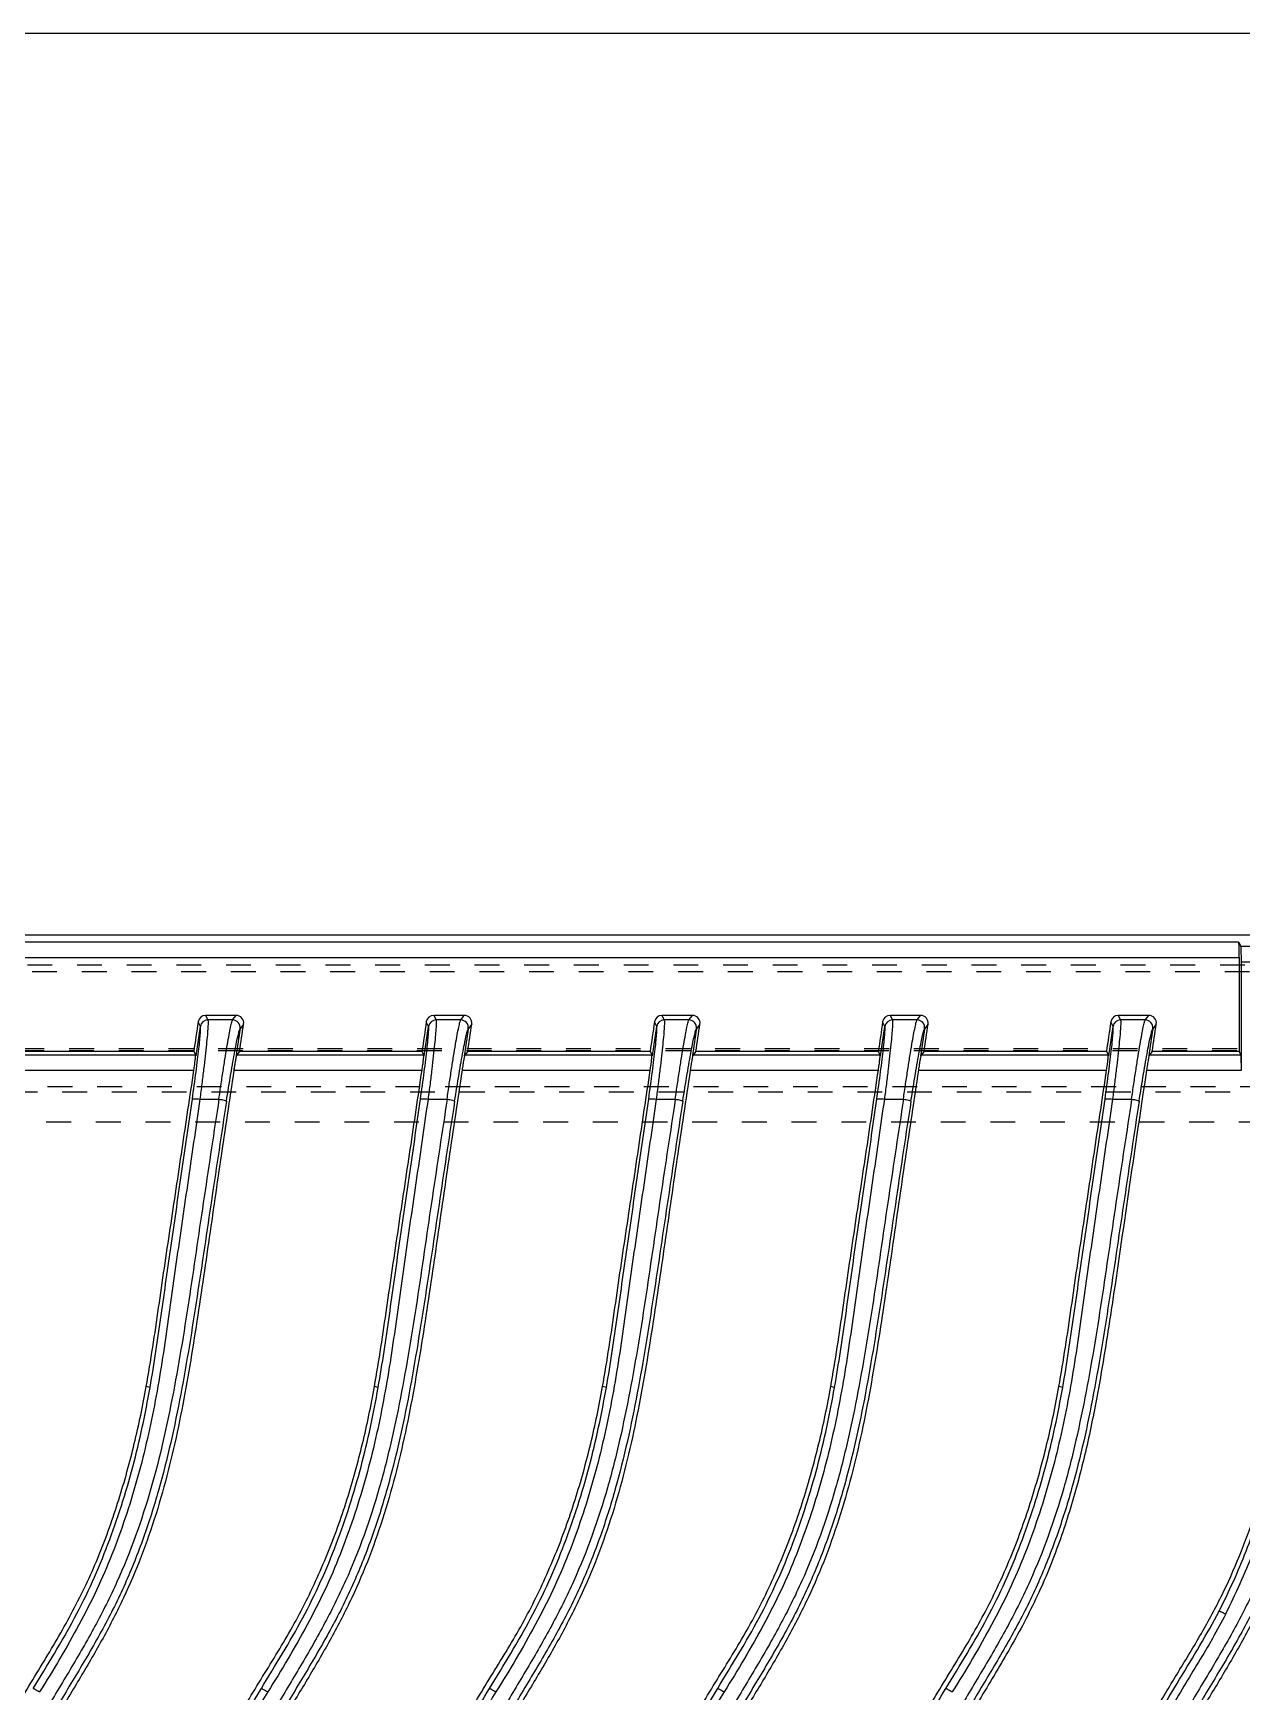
# Model space of a CAD drawing. Header units: millimetres. Extents: x -946 to 3963, y -10008 to 1396.
# Drawn here: x 34.2 to 113.6, y 137.3 to 246.4 of the extents above; entities that cross this region are included whole.
import ezdxf

# ---------------------------------------------------------------- set-up
doc = ezdxf.new("R2010")
doc.units = ezdxf.units.MM
doc.header["$LTSCALE"] = 16.335
doc.linetypes.add('HIDDEN', pattern=[0.2, 0.1, -0.1])
doc.layers.get('0').update_dxf_attribs({"linetype": 'CONTINUOUS'})
doc.layers.add('DEFAULT_2', color=8, linetype='HIDDEN')

msp = doc.modelspace()

# ---------------------------------------------------------------- linework, layer by layer
at = {"color": 7, "linetype": 'Continuous'}
for p, q in [((-83.119, 187.081), (139.64, 187.081)), ((113.434, 186.591), (-62.517, 186.591)), ((113.434, 186.591), (113.575, 186.308)), ((-62.541, 185.592), (113.459, 185.592)), ((113.459, 185.592), (113.459, 179.412)), ((115.342, 186.308), (113.575, 186.308)), ((113.6, 178.18), (113.6, 185.309)), ((113.6, 185.309), (115.317, 185.309)), ((44.877, 179.128), (45.163, 181.056)), ((45.163, 181.056), (45.017, 181.36)), ((45.511, 181.786), (45.657, 181.483)), ((47.515, 181.786), (45.511, 181.786)), ((47.279, 181.483), (45.657, 181.483)), ((47.279, 181.483), (47.515, 181.786)), ((48.009, 181.213), (47.773, 180.91)), ((59.877, 179.128), (60.163, 181.056)), ((60.163, 181.056), (60.017, 181.36)), ((60.511, 181.786), (60.657, 181.483)), ((62.515, 181.786), (60.511, 181.786)), ((62.279, 181.483), (60.657, 181.483)), ((62.279, 181.483), (62.515, 181.786)), ((63.009, 181.213), (62.773, 180.91)), ((74.877, 179.128), (75.163, 181.056)), ((75.163, 181.056), (75.017, 181.36)), ((75.511, 181.786), (75.657, 181.483)), ((77.515, 181.786), (75.511, 181.786)), ((77.279, 181.483), (75.657, 181.483)), ((77.279, 181.483), (77.515, 181.786)), ((78.009, 181.213), (77.773, 180.91)), ((89.877, 179.128), (90.163, 181.056)), ((90.163, 181.056), (90.017, 181.36)), ((90.511, 181.786), (90.657, 181.483)), ((92.515, 181.786), (90.511, 181.786)), ((92.279, 181.483), (90.657, 181.483)), ((92.279, 181.483), (92.515, 181.786)), ((93.009, 181.213), (92.773, 180.91)), ((104.877, 179.128), (105.163, 181.056)), ((105.163, 181.056), (105.017, 181.36)), ((105.511, 181.786), (105.657, 181.483)), ((107.515, 181.786), (105.511, 181.786)), ((107.279, 181.483), (105.657, 181.483)), ((107.279, 181.483), (107.515, 181.786)), ((108.009, 181.213), (107.773, 180.91)), ((44.851, 179.178), (32.548, 179.178)), ((44.728, 179.412), (32.74, 179.412)), ((44.728, 179.412), (44.877, 179.128)), ((47.507, 179.129), (47.37, 178.218)), ((47.74, 179.412), (47.548, 179.178)), ((59.851, 179.178), (47.548, 179.178)), ((59.728, 179.412), (47.74, 179.412)), ((59.728, 179.412), (59.877, 179.128)), ((62.74, 179.412), (62.507, 179.129)), ((74.851, 179.178), (62.548, 179.178)), ((74.728, 179.412), (62.74, 179.412)), ((74.728, 179.412), (74.877, 179.128)), ((77.74, 179.412), (77.507, 179.129)), ((89.851, 179.178), (77.548, 179.178)), ((89.728, 179.412), (77.74, 179.412)), ((89.728, 179.412), (89.877, 179.128)), ((92.74, 179.412), (92.507, 179.129)), ((104.851, 179.178), (92.548, 179.178)), ((104.728, 179.412), (92.74, 179.412)), ((104.728, 179.412), (104.877, 179.128)), ((107.74, 179.412), (107.507, 179.129)), ((113.575, 179.178), (107.548, 179.178)), ((113.459, 179.412), (107.74, 179.412)), ((113.459, 179.412), (113.575, 179.178)), ((32.365, 178.18), (44.736, 178.18)), ((47.365, 178.18), (59.736, 178.18)), ((62.365, 178.18), (74.736, 178.18)), ((77.365, 178.18), (89.736, 178.18)), ((92.365, 178.18), (104.736, 178.18)), ((107.365, 178.18), (113.6, 178.18)), ((45.13, 176.277), (46.384, 176.277)), ((60.13, 176.277), (61.384, 176.277)), ((75.13, 176.277), (76.384, 176.277)), ((90.13, 176.277), (91.384, 176.277)), ((105.13, 176.277), (106.384, 176.277)), ((41.857, 157.326), (41.604, 157.373)), ((56.857, 157.326), (56.604, 157.373)), ((71.857, 157.326), (71.604, 157.373)), ((86.857, 157.326), (86.604, 157.373)), ((101.857, 157.326), (101.604, 157.373))]:
    msp.add_line(p, q, dxfattribs=at)
msp.add_lwpolyline([(-305.989, 246.368), (687.124, 246.368), (687.124, -373.333), (-305.989, -373.333)], close=True)
for centre, radius, start, end in [((45.511, 181.287), 0.499, 89.9939, 171.60618), ((45.658, 180.981), 0.501, 90.07025, 171.40209), ((47.277, 180.982), 0.501, 351.74449, 89.86161), ((60.511, 181.287), 0.499, 89.9939, 171.60618), ((60.658, 180.981), 0.501, 90.07026, 171.4021), ((62.277, 180.982), 0.501, 351.74445, 89.8616), ((75.511, 181.287), 0.499, 89.9939, 171.60618), ((75.658, 180.981), 0.501, 90.07026, 171.4021), ((77.277, 180.982), 0.501, 351.74445, 89.8616), ((90.511, 181.287), 0.499, 89.9939, 171.60618), ((90.658, 180.981), 0.501, 90.07026, 171.4021), ((92.277, 180.982), 0.501, 351.74445, 89.8616), ((105.511, 181.287), 0.499, 89.9939, 171.60618), ((105.658, 180.981), 0.501, 90.07025, 171.40209), ((107.277, 180.982), 0.501, 351.74445, 89.8616)]:
    msp.add_arc(centre, radius, start, end, dxfattribs=at)
for centre, major_axis, ratio, start_param, end_param in [((113.432, 185.592), (0, 1), 0.0261859, -1.5707963, -0.0523599), ((113.574, 185.309), (0, 1), 0.0261859, -1.5707963, -0.0523599), ((5230.829, -592.505), (4124.678, -3238.736), 0.9991931, -2.6237227, -2.6233469), ((-1591.296, 423.972), (1641.435, 228.537), 0.9993382, -0.286637, -0.2855374), ((5245.829, -592.505), (4124.678, -3238.736), 0.9991931, -2.6237227, -2.6233469), ((-1576.296, 423.972), (1641.435, 228.537), 0.9993382, -0.286637, -0.2855374), ((5260.829, -592.505), (4124.678, -3238.736), 0.9991931, -2.6237227, -2.6233469), ((-1561.296, 423.972), (1641.435, 228.537), 0.9993382, -0.286637, -0.2855374), ((5275.829, -592.505), (4124.678, -3238.736), 0.9991931, -2.6237227, -2.6233469), ((-1546.296, 423.972), (1641.435, 228.537), 0.9993382, -0.286637, -0.2855374), ((5290.829, -592.505), (4124.678, -3238.736), 0.9991931, -2.6237227, -2.6233469), ((-1531.296, 423.972), (1641.435, 228.537), 0.9993382, -0.286637, -0.2855374), ((113.574, 178.18), (0, 1), 0.0261859, -1.5707963, -0.0523599)]:
    msp.add_ellipse(centre, major_axis=major_axis, ratio=ratio, start_param=start_param, end_param=end_param, dxfattribs=at)
for points, knots in [([(44.635, 176.285), (44.721, 176.882), (44.841, 177.746), (44.98, 178.846), (45.062, 179.542), (45.123, 180.121), (45.158, 180.523), (45.172, 180.771), (45.176, 180.901), (45.174, 180.991), (45.169, 181.04), (45.163, 181.056)], [0, 0, 0, 0, 0.3765589, 0.5445805, 0.6920533, 0.8145404, 0.9082207, 0.9433303, 0.9702711, 0.9890975, 1, 1, 1, 1]), ([(45.657, 181.483), (45.664, 181.467), (45.668, 181.415), (45.671, 181.319), (45.667, 181.178), (45.653, 180.908), (45.618, 180.471), (45.557, 179.839), (45.475, 179.078), (45.375, 178.213), (45.259, 177.267), (45.175, 176.613), (45.13, 176.277)], [0, 0, 0, 0, 0.0101523, 0.0287434, 0.0556527, 0.0906475, 0.1839372, 0.3065392, 0.4544921, 0.6223055, 0.8055892, 1, 1, 1, 1]), ([(46.384, 176.277), (46.432, 176.613), (46.526, 177.268), (46.668, 178.212), (46.804, 179.078), (46.93, 179.839), (47.042, 180.472), (47.126, 180.909), (47.186, 181.179), (47.22, 181.32), (47.249, 181.417), (47.268, 181.467), (47.279, 181.483)], [0, 0, 0, 0, 0.1929248, 0.3750381, 0.5421254, 0.6899815, 0.8129634, 0.9069126, 0.9423776, 0.9698424, 0.9890907, 1, 1, 1, 1]), ([(48.009, 181.213), (48.029, 181.35), (47.945, 181.658), (47.654, 181.786), (47.515, 181.786)], [0, 0, 0, 0, 0.5000318, 1, 1, 1, 1]), ([(59.635, 176.285), (59.721, 176.882), (59.841, 177.746), (59.98, 178.846), (60.062, 179.542), (60.123, 180.121), (60.158, 180.523), (60.172, 180.771), (60.176, 180.901), (60.174, 180.991), (60.169, 181.04), (60.163, 181.056)], [0, 0, 0, 0, 0.376564, 0.5445873, 0.692061, 0.8145481, 0.9082275, 0.9433357, 0.9702746, 0.9890989, 1, 1, 1, 1]), ([(60.657, 181.483), (60.664, 181.467), (60.668, 181.415), (60.671, 181.319), (60.667, 181.178), (60.653, 180.908), (60.618, 180.471), (60.557, 179.839), (60.475, 179.078), (60.375, 178.213), (60.259, 177.267), (60.175, 176.613), (60.13, 176.277)], [0, 0, 0, 0, 0.0101523, 0.0287434, 0.0556527, 0.0906475, 0.1839372, 0.3065392, 0.454492, 0.6223054, 0.8055891, 1, 1, 1, 1]), ([(61.384, 176.277), (61.432, 176.613), (61.526, 177.268), (61.668, 178.212), (61.804, 179.078), (61.93, 179.839), (62.042, 180.472), (62.126, 180.909), (62.186, 181.179), (62.22, 181.32), (62.249, 181.417), (62.268, 181.467), (62.279, 181.483)], [0, 0, 0, 0, 0.1929247, 0.3750381, 0.5421255, 0.6899815, 0.8129634, 0.9069125, 0.9423776, 0.9698424, 0.9890907, 1, 1, 1, 1]), ([(63.009, 181.213), (63.029, 181.35), (62.945, 181.658), (62.654, 181.786), (62.515, 181.786)], [0, 0, 0, 0, 0.5000318, 1, 1, 1, 1]), ([(74.635, 176.285), (74.721, 176.882), (74.841, 177.746), (74.98, 178.846), (75.062, 179.542), (75.123, 180.121), (75.158, 180.523), (75.172, 180.771), (75.176, 180.901), (75.174, 180.991), (75.169, 181.04), (75.163, 181.056)], [0, 0, 0, 0, 0.376564, 0.5445873, 0.692061, 0.8145481, 0.9082275, 0.9433357, 0.9702746, 0.9890989, 1, 1, 1, 1]), ([(75.657, 181.483), (75.664, 181.467), (75.668, 181.415), (75.671, 181.319), (75.667, 181.178), (75.653, 180.908), (75.618, 180.471), (75.557, 179.839), (75.475, 179.078), (75.375, 178.213), (75.259, 177.267), (75.175, 176.613), (75.13, 176.277)], [0, 0, 0, 0, 0.0101523, 0.0287434, 0.0556527, 0.0906475, 0.1839372, 0.3065392, 0.454492, 0.6223054, 0.8055891, 1, 1, 1, 1]), ([(76.384, 176.277), (76.432, 176.613), (76.526, 177.268), (76.668, 178.212), (76.804, 179.078), (76.93, 179.839), (77.042, 180.472), (77.126, 180.909), (77.186, 181.179), (77.22, 181.32), (77.249, 181.417), (77.268, 181.467), (77.279, 181.483)], [0, 0, 0, 0, 0.1929247, 0.3750381, 0.5421255, 0.6899815, 0.8129634, 0.9069125, 0.9423776, 0.9698424, 0.9890907, 1, 1, 1, 1]), ([(78.009, 181.213), (78.029, 181.35), (77.945, 181.658), (77.654, 181.786), (77.515, 181.786)], [0, 0, 0, 0, 0.5000318, 1, 1, 1, 1]), ([(89.635, 176.285), (89.721, 176.882), (89.841, 177.746), (89.98, 178.846), (90.062, 179.542), (90.123, 180.121), (90.158, 180.523), (90.172, 180.771), (90.176, 180.901), (90.174, 180.991), (90.169, 181.04), (90.163, 181.056)], [0, 0, 0, 0, 0.376564, 0.5445873, 0.692061, 0.8145481, 0.9082275, 0.9433357, 0.9702746, 0.9890989, 1, 1, 1, 1]), ([(90.657, 181.483), (90.664, 181.467), (90.668, 181.415), (90.671, 181.319), (90.667, 181.178), (90.653, 180.908), (90.618, 180.471), (90.557, 179.839), (90.475, 179.078), (90.375, 178.213), (90.259, 177.267), (90.175, 176.613), (90.13, 176.277)], [0, 0, 0, 0, 0.0101523, 0.0287434, 0.0556527, 0.0906475, 0.1839372, 0.3065392, 0.454492, 0.6223054, 0.8055891, 1, 1, 1, 1]), ([(91.384, 176.277), (91.432, 176.613), (91.526, 177.268), (91.668, 178.212), (91.804, 179.078), (91.93, 179.839), (92.042, 180.472), (92.126, 180.909), (92.186, 181.179), (92.22, 181.32), (92.249, 181.417), (92.268, 181.467), (92.279, 181.483)], [0, 0, 0, 0, 0.1929247, 0.3750381, 0.5421255, 0.6899815, 0.8129634, 0.9069125, 0.9423776, 0.9698424, 0.9890907, 1, 1, 1, 1]), ([(93.009, 181.213), (93.029, 181.35), (92.945, 181.658), (92.654, 181.786), (92.515, 181.786)], [0, 0, 0, 0, 0.5000318, 1, 1, 1, 1]), ([(104.635, 176.285), (104.721, 176.882), (104.841, 177.746), (104.98, 178.846), (105.062, 179.542), (105.123, 180.121), (105.158, 180.523), (105.172, 180.771), (105.176, 180.901), (105.174, 180.991), (105.169, 181.04), (105.163, 181.056)], [0, 0, 0, 0, 0.3765589, 0.5445805, 0.6920533, 0.8145404, 0.9082207, 0.9433303, 0.9702711, 0.9890975, 1, 1, 1, 1]), ([(105.657, 181.483), (105.664, 181.467), (105.668, 181.415), (105.671, 181.319), (105.667, 181.178), (105.653, 180.908), (105.618, 180.471), (105.557, 179.839), (105.475, 179.078), (105.375, 178.213), (105.259, 177.267), (105.175, 176.613), (105.13, 176.277)], [0, 0, 0, 0, 0.0101523, 0.0287434, 0.0556527, 0.0906475, 0.1839372, 0.3065392, 0.4544921, 0.6223055, 0.8055892, 1, 1, 1, 1]), ([(106.384, 176.277), (106.432, 176.613), (106.526, 177.268), (106.668, 178.212), (106.804, 179.078), (106.93, 179.839), (107.042, 180.472), (107.126, 180.909), (107.186, 181.179), (107.22, 181.32), (107.249, 181.417), (107.268, 181.467), (107.279, 181.483)], [0, 0, 0, 0, 0.1929247, 0.3750381, 0.5421255, 0.6899815, 0.8129634, 0.9069125, 0.9423776, 0.9698424, 0.9890907, 1, 1, 1, 1]), ([(108.009, 181.213), (108.029, 181.35), (107.945, 181.658), (107.654, 181.786), (107.515, 181.786)], [0, 0, 0, 0, 0.5000318, 1, 1, 1, 1]), ([(46.878, 176.138), (46.971, 176.737), (47.11, 177.603), (47.298, 178.703), (47.424, 179.399), (47.535, 179.978), (47.62, 180.379), (47.679, 180.627), (47.714, 180.758), (47.743, 180.848), (47.762, 180.895), (47.773, 180.91)], [0, 0, 0, 0, 0.3743409, 0.5415718, 0.6886833, 0.8112734, 0.9056072, 0.9413474, 0.9690957, 0.9886713, 1, 1, 1, 1]), ([(61.878, 176.138), (61.971, 176.737), (62.11, 177.603), (62.298, 178.703), (62.424, 179.399), (62.535, 179.978), (62.62, 180.379), (62.679, 180.627), (62.714, 180.758), (62.743, 180.848), (62.762, 180.895), (62.773, 180.91)], [0, 0, 0, 0, 0.3743434, 0.5415752, 0.6886871, 0.8112772, 0.9056103, 0.9413499, 0.9690975, 0.9886723, 1, 1, 1, 1]), ([(76.878, 176.138), (76.971, 176.737), (77.11, 177.603), (77.298, 178.703), (77.424, 179.399), (77.535, 179.978), (77.62, 180.379), (77.679, 180.627), (77.714, 180.758), (77.743, 180.848), (77.762, 180.895), (77.773, 180.91)], [0, 0, 0, 0, 0.3743434, 0.5415752, 0.6886871, 0.8112772, 0.9056103, 0.9413499, 0.9690975, 0.9886723, 1, 1, 1, 1]), ([(91.878, 176.138), (91.971, 176.737), (92.11, 177.603), (92.298, 178.703), (92.424, 179.399), (92.535, 179.978), (92.62, 180.379), (92.679, 180.627), (92.714, 180.758), (92.743, 180.848), (92.762, 180.895), (92.773, 180.91)], [0, 0, 0, 0, 0.3743434, 0.5415752, 0.6886871, 0.8112772, 0.9056103, 0.9413499, 0.9690975, 0.9886723, 1, 1, 1, 1]), ([(106.878, 176.138), (106.971, 176.737), (107.11, 177.603), (107.298, 178.703), (107.424, 179.399), (107.535, 179.978), (107.62, 180.379), (107.679, 180.627), (107.714, 180.758), (107.743, 180.848), (107.762, 180.895), (107.773, 180.91)], [0, 0, 0, 0, 0.3743434, 0.5415752, 0.6886871, 0.8112772, 0.9056103, 0.9413499, 0.9690975, 0.9886723, 1, 1, 1, 1]), ([(44.736, 178.18), (44.754, 178.302), (44.78, 178.481), (44.809, 178.71), (44.828, 178.858), (44.84, 178.981), (44.851, 179.077), (44.851, 179.138), (44.855, 179.17), (44.851, 179.178)], [0, 0, 0, 0, 0.3696476, 0.5389436, 0.6885842, 0.8135408, 0.9090729, 0.971911, 1, 1, 1, 1]), ([(47.548, 179.178), (47.542, 179.171), (47.535, 179.138), (47.518, 179.077), (47.499, 178.982), (47.465, 178.803), (47.419, 178.532), (47.383, 178.303), (47.365, 178.18)], [0, 0, 0, 0, 0.0297503, 0.0938378, 0.189958, 0.3147626, 0.6324244, 1, 1, 1, 1]), ([(59.736, 178.18), (59.754, 178.302), (59.78, 178.481), (59.809, 178.71), (59.828, 178.858), (59.84, 178.981), (59.851, 179.077), (59.851, 179.138), (59.855, 179.17), (59.851, 179.178)], [0, 0, 0, 0, 0.3696476, 0.5389436, 0.6885842, 0.8135408, 0.9090729, 0.971911, 1, 1, 1, 1]), ([(62.548, 179.178), (62.542, 179.171), (62.535, 179.138), (62.518, 179.077), (62.499, 178.981), (62.465, 178.803), (62.42, 178.532), (62.384, 178.303), (62.365, 178.18)], [0, 0, 0, 0, 0.0297712, 0.0939253, 0.1901684, 0.3151546, 0.6326665, 1, 1, 1, 1]), ([(74.736, 178.18), (74.754, 178.302), (74.78, 178.481), (74.809, 178.71), (74.828, 178.858), (74.84, 178.981), (74.851, 179.077), (74.851, 179.138), (74.855, 179.17), (74.851, 179.178)], [0, 0, 0, 0, 0.3696476, 0.5389436, 0.6885842, 0.8135408, 0.9090729, 0.971911, 1, 1, 1, 1]), ([(77.548, 179.178), (77.542, 179.171), (77.535, 179.138), (77.518, 179.077), (77.499, 178.981), (77.465, 178.803), (77.42, 178.532), (77.384, 178.303), (77.365, 178.18)], [0, 0, 0, 0, 0.0297712, 0.0939253, 0.1901684, 0.3151546, 0.6326665, 1, 1, 1, 1]), ([(89.736, 178.18), (89.754, 178.302), (89.78, 178.481), (89.809, 178.71), (89.828, 178.858), (89.84, 178.981), (89.851, 179.077), (89.851, 179.138), (89.855, 179.17), (89.851, 179.178)], [0, 0, 0, 0, 0.3696476, 0.5389436, 0.6885842, 0.8135408, 0.9090729, 0.971911, 1, 1, 1, 1]), ([(92.548, 179.178), (92.542, 179.171), (92.535, 179.138), (92.518, 179.077), (92.499, 178.981), (92.465, 178.803), (92.42, 178.532), (92.384, 178.303), (92.365, 178.18)], [0, 0, 0, 0, 0.0297712, 0.0939253, 0.1901684, 0.3151546, 0.6326665, 1, 1, 1, 1]), ([(104.736, 178.18), (104.754, 178.302), (104.78, 178.481), (104.809, 178.71), (104.828, 178.858), (104.84, 178.981), (104.851, 179.077), (104.851, 179.138), (104.855, 179.17), (104.851, 179.178)], [0, 0, 0, 0, 0.3696476, 0.5389436, 0.6885842, 0.8135408, 0.9090729, 0.971911, 1, 1, 1, 1]), ([(107.548, 179.178), (107.542, 179.171), (107.535, 179.138), (107.518, 179.077), (107.499, 178.981), (107.465, 178.803), (107.42, 178.532), (107.384, 178.303), (107.365, 178.18)], [0, 0, 0, 0, 0.0297712, 0.0939253, 0.1901684, 0.3151546, 0.6326665, 1, 1, 1, 1]), ([(47.365, 178.18), (47.073, 176.226), (46.484, 172.318), (45.644, 166.45), (44.931, 161.562), (44.285, 157.663), (43.554, 153.779), (42.595, 149.938), (41.31, 146.198), (40.144, 143.469), (38.785, 140.833), (37.292, 138.271), (35.747, 135.742), (34.545, 133.58), (33.728, 131.779), (33.184, 130.398), (32.718, 128.99), (32.318, 127.563), (31.953, 126.126), (31.471, 124.209), (30.858, 121.816), (30.176, 118.932), (29.562, 116.032), (29.016, 113.118), (28.359, 109.221), (27.675, 104.328), (26.896, 96.462), (26.662, 90.532), (26.662, 86.581)], [0, 0, 0, 0, 0.0624981, 0.1249962, 0.1874941, 0.2187435, 0.2499951, 0.3124799, 0.343738, 0.3749893, 0.4062459, 0.4374932, 0.468754, 0.5000005, 0.5156417, 0.5312811, 0.5469063, 0.5625299, 0.5781628, 0.5937942, 0.625041, 0.656289, 0.6875397, 0.7187893, 0.750039, 0.8125353, 0.8750316, 1, 1, 1, 1]), ([(41.604, 157.373), (41.912, 159.099), (42.296, 161.702), (42.795, 165.173), (43.313, 168.641), (43.965, 172.976), (44.478, 176.445), (44.736, 178.18)], [0, 0, 0, 0, 0.2499931, 0.3750065, 0.5000072, 0.7499999, 1, 1, 1, 1]), ([(62.365, 178.18), (62.073, 176.226), (61.484, 172.318), (60.644, 166.45), (59.931, 161.562), (59.285, 157.663), (58.554, 153.779), (57.595, 149.938), (56.31, 146.198), (55.144, 143.469), (53.785, 140.833), (52.292, 138.271), (50.747, 135.742), (49.545, 133.58), (48.728, 131.779), (48.184, 130.398), (47.718, 128.99), (47.318, 127.563), (46.953, 126.126), (46.471, 124.209), (45.858, 121.816), (45.176, 118.932), (44.562, 116.032), (44.016, 113.118), (43.359, 109.221), (42.675, 104.328), (41.896, 96.462), (41.662, 90.532), (41.662, 86.581)], [0, 0, 0, 0, 0.0624981, 0.1249962, 0.1874941, 0.2187435, 0.2499951, 0.3124799, 0.343738, 0.3749893, 0.4062459, 0.4374932, 0.468754, 0.5000005, 0.5156417, 0.5312811, 0.5469063, 0.5625299, 0.5781628, 0.5937942, 0.625041, 0.656289, 0.6875397, 0.7187893, 0.750039, 0.8125353, 0.8750316, 1, 1, 1, 1]), ([(56.604, 157.373), (56.912, 159.099), (57.296, 161.702), (57.795, 165.173), (58.313, 168.641), (58.965, 172.976), (59.478, 176.445), (59.736, 178.18)], [0, 0, 0, 0, 0.2499932, 0.3750065, 0.5000072, 0.7499999, 1, 1, 1, 1]), ([(77.365, 178.18), (77.073, 176.226), (76.484, 172.318), (75.644, 166.45), (74.931, 161.562), (74.285, 157.663), (73.554, 153.779), (72.595, 149.938), (71.31, 146.198), (70.144, 143.469), (68.785, 140.833), (67.292, 138.271), (65.747, 135.742), (64.545, 133.58), (63.728, 131.779), (63.184, 130.398), (62.718, 128.99), (62.318, 127.563), (61.953, 126.126), (61.471, 124.209), (60.858, 121.816), (60.176, 118.932), (59.562, 116.032), (59.016, 113.118), (58.359, 109.221), (57.675, 104.328), (56.896, 96.462), (56.662, 90.532), (56.662, 86.581)], [0, 0, 0, 0, 0.0624981, 0.1249962, 0.1874941, 0.2187435, 0.2499951, 0.3124799, 0.343738, 0.3749893, 0.4062459, 0.4374932, 0.468754, 0.5000005, 0.5156417, 0.5312811, 0.5469063, 0.5625299, 0.5781628, 0.5937942, 0.625041, 0.656289, 0.6875397, 0.7187893, 0.750039, 0.8125353, 0.8750316, 1, 1, 1, 1]), ([(71.604, 157.373), (71.912, 159.099), (72.296, 161.702), (72.795, 165.173), (73.313, 168.641), (73.965, 172.976), (74.478, 176.445), (74.736, 178.18)], [0, 0, 0, 0, 0.2499932, 0.3750065, 0.5000072, 0.7499999, 1, 1, 1, 1]), ([(92.365, 178.18), (92.073, 176.226), (91.484, 172.318), (90.644, 166.45), (89.931, 161.562), (89.285, 157.663), (88.554, 153.779), (87.595, 149.938), (86.31, 146.198), (85.144, 143.469), (83.785, 140.833), (82.292, 138.271), (80.747, 135.742), (79.545, 133.58), (78.728, 131.779), (78.184, 130.398), (77.718, 128.99), (77.318, 127.563), (76.953, 126.126), (76.471, 124.209), (75.858, 121.816), (75.176, 118.932), (74.562, 116.032), (74.016, 113.118), (73.359, 109.221), (72.675, 104.328), (71.896, 96.462), (71.662, 90.532), (71.662, 86.581)], [0, 0, 0, 0, 0.0624981, 0.1249962, 0.1874941, 0.2187435, 0.2499951, 0.3124799, 0.343738, 0.3749893, 0.4062459, 0.4374932, 0.468754, 0.5000005, 0.5156417, 0.5312811, 0.5469063, 0.5625299, 0.5781628, 0.5937942, 0.625041, 0.656289, 0.6875397, 0.7187893, 0.750039, 0.8125353, 0.8750316, 1, 1, 1, 1]), ([(86.604, 157.373), (86.912, 159.099), (87.296, 161.702), (87.795, 165.173), (88.313, 168.641), (88.965, 172.976), (89.478, 176.445), (89.736, 178.18)], [0, 0, 0, 0, 0.2499932, 0.3750065, 0.5000072, 0.7499999, 1, 1, 1, 1]), ([(107.365, 178.18), (106.99, 175.672), (106.238, 170.657), (105.353, 164.38), (104.58, 159.368), (103.921, 155.621), (103.103, 151.904), (102.051, 148.246), (100.722, 144.676), (99.042, 141.256), (97.109, 137.979), (95.463, 135.268), (94.288, 133.017), (93.502, 131.282), (92.849, 129.494), (92.329, 127.664), (91.874, 125.817), (91.414, 123.97), (90.945, 122.127), (90.643, 120.896), (90.498, 120.279)], [0, 0, 0, 0, 0.1249796, 0.2499594, 0.312449, 0.3749447, 0.4374357, 0.4999376, 0.5624523, 0.6249359, 0.6874415, 0.7499329, 0.7812371, 0.8125142, 0.843731, 0.8749657, 0.9062518, 0.9375234, 0.9687638, 1, 1, 1, 1]), ([(101.604, 157.373), (101.912, 159.099), (102.296, 161.702), (102.795, 165.173), (103.313, 168.641), (103.965, 172.976), (104.478, 176.445), (104.736, 178.18)], [0, 0, 0, 0, 0.2499931, 0.3750065, 0.5000072, 0.7499999, 1, 1, 1, 1]), ([(122.365, 178.18), (122.073, 176.226), (121.484, 172.318), (120.644, 166.45), (119.931, 161.562), (119.285, 157.663), (118.554, 153.779), (117.595, 149.938), (116.31, 146.198), (115.144, 143.469), (113.785, 140.833), (112.292, 138.271), (110.747, 135.742), (109.545, 133.58), (108.728, 131.779), (108.184, 130.398), (107.718, 128.99), (107.318, 127.563), (106.953, 126.126), (106.471, 124.209), (105.858, 121.816), (105.176, 118.932), (104.562, 116.032), (104.016, 113.118), (103.359, 109.221), (102.675, 104.328), (101.896, 96.462), (101.662, 90.532), (101.662, 86.581)], [0, 0, 0, 0, 0.0624981, 0.1249962, 0.1874941, 0.2187435, 0.2499951, 0.3124799, 0.343738, 0.3749893, 0.4062459, 0.4374932, 0.468754, 0.5000005, 0.5156417, 0.5312811, 0.5469063, 0.5625299, 0.5781628, 0.5937942, 0.625041, 0.656289, 0.6875397, 0.7187893, 0.750039, 0.8125353, 0.8750316, 1, 1, 1, 1]), ([(106.7, 133.671), (107.108, 134.559), (108.033, 136.285), (109.566, 138.785), (111.084, 141.294), (112.466, 143.883), (113.64, 146.574), (114.636, 149.334), (115.478, 152.145), (116.162, 154.998), (116.711, 157.879), (117.158, 160.777), (117.58, 163.679), (118.15, 167.546), (118.873, 172.379), (119.449, 176.246), (119.736, 178.18)], [0, 0, 0, 0, 0.0624955, 0.1250088, 0.187505, 0.2500087, 0.3125073, 0.3750271, 0.4375311, 0.5000333, 0.5625354, 0.6250307, 0.6875291, 0.7500225, 0.8750111, 1, 1, 1, 1]), ([(46.384, 176.277), (46.061, 174.137), (45.569, 170.928), (44.939, 166.644), (44.31, 162.354), (43.45, 156.999), (42.038, 150.634), (40.208, 145.496), (38.26, 141.605), (36.622, 138.78), (34.922, 135.992), (33.623, 133.597), (32.728, 131.61), (31.957, 129.571), (31.517, 127.993), (31.278, 126.93)], [0, 0, 0, 0, 0.1245501, 0.1868778, 0.2492393, 0.3740641, 0.4990157, 0.6240684, 0.6866708, 0.7493028, 0.8119367, 0.8746196, 0.9059539, 0.9373039, 1, 1, 1, 1]), ([(46.878, 176.138), (46.549, 174.001), (45.906, 169.722), (44.955, 163.297), (43.942, 156.876), (42.767, 151.576), (41.457, 147.432), (40.45, 144.896), (39.517, 142.909), (38.49, 140.948), (37.088, 138.559), (35.653, 136.198), (34.575, 134.289), (33.829, 132.85), (33.181, 131.379), (32.46, 129.364), (32.034, 127.815), (31.766, 126.776)], [0, 0, 0, 0, 0.1243506, 0.2489265, 0.3736639, 0.4982962, 0.5607363, 0.6235136, 0.6551431, 0.6869516, 0.7508506, 0.8144592, 0.8458909, 0.8769467, 0.9076626, 0.9382777, 1, 1, 1, 1]), ([(45.13, 176.277), (44.89, 174.6), (44.403, 171.245), (43.785, 167.052), (43.314, 163.692), (42.851, 160.328), (42.329, 156.969), (41.628, 153.643), (40.993, 151.171), (40.24, 148.732), (39.375, 146.329), (38.365, 143.981), (37.193, 141.709), (35.938, 139.481), (35.051, 138.025), (34.592, 137.307)], [0, 0, 0, 0, 0.1246204, 0.2493534, 0.3117592, 0.3741905, 0.4991276, 0.5616472, 0.624186, 0.6867602, 0.7493792, 0.8119886, 0.8746382, 0.9373244, 1, 1, 1, 1]), ([(41.855, 157.327), (42.131, 158.897), (42.483, 161.265), (42.921, 164.427), (43.372, 167.592), (43.953, 171.543), (44.409, 174.705), (44.636, 176.285)], [0, 0, 0, 0, 0.2496228, 0.3747259, 0.4998744, 0.7500699, 1, 1, 1, 1]), ([(44.636, 176.285), (44.638, 176.29), (44.653, 176.298), (44.704, 176.307), (44.808, 176.308), (44.958, 176.299), (45.072, 176.285), (45.13, 176.277)], [0, 0, 0, 0, 0.0316691, 0.0926635, 0.3162316, 0.6441843, 1, 1, 1, 1]), ([(61.384, 176.277), (61.062, 174.141), (60.571, 170.937), (59.941, 166.66), (59.313, 162.378), (58.628, 158.102), (57.75, 153.857), (56.689, 149.652), (55.23, 145.546), (53.289, 141.659), (51.657, 138.838), (49.96, 136.055), (48.658, 133.667), (47.759, 131.686), (46.985, 129.652), (46.541, 128.078), (46.302, 127.017)], [0, 0, 0, 0, 0.1245466, 0.1868726, 0.2492323, 0.3740529, 0.4365239, 0.4990315, 0.6240793, 0.6866805, 0.7493093, 0.8119417, 0.874624, 0.9059563, 0.937305, 1, 1, 1, 1]), ([(46.384, 176.277), (46.445, 176.268), (46.561, 176.247), (46.713, 176.212), (46.817, 176.18), (46.865, 176.155), (46.878, 176.143), (46.878, 176.138)], [0, 0, 0, 0, 0.3527271, 0.6820879, 0.9075008, 0.9686102, 1, 1, 1, 1]), ([(61.878, 176.138), (61.55, 174.009), (60.909, 169.746), (59.962, 163.346), (58.954, 156.948), (57.79, 151.664), (56.492, 147.527), (55.491, 144.993), (54.565, 143.006), (53.543, 141.042), (52.143, 138.65), (50.707, 136.287), (49.624, 134.378), (48.872, 132.939), (48.217, 131.469), (47.488, 129.453), (47.057, 127.903), (46.788, 126.862)], [0, 0, 0, 0, 0.1241016, 0.2484149, 0.3728831, 0.4973401, 0.5597458, 0.6225384, 0.6541986, 0.6860555, 0.7500907, 0.8138639, 0.8453895, 0.8765498, 0.9073703, 0.9380824, 1, 1, 1, 1]), ([(60.13, 176.277), (59.89, 174.6), (59.403, 171.245), (58.785, 167.052), (58.314, 163.692), (57.851, 160.328), (57.329, 156.969), (56.628, 153.643), (55.993, 151.171), (55.24, 148.732), (54.375, 146.329), (53.365, 143.981), (52.193, 141.709), (50.938, 139.482), (50.051, 138.025), (49.592, 137.307)], [0, 0, 0, 0, 0.1246204, 0.2493534, 0.3117592, 0.3741905, 0.4991276, 0.5616472, 0.624186, 0.6867602, 0.7493792, 0.8119886, 0.8746382, 0.9373244, 1, 1, 1, 1]), ([(56.855, 157.327), (57.131, 158.897), (57.483, 161.265), (57.921, 164.427), (58.372, 167.592), (58.953, 171.543), (59.409, 174.705), (59.636, 176.285)], [0, 0, 0, 0, 0.2496228, 0.3747259, 0.4998744, 0.7500699, 1, 1, 1, 1]), ([(59.636, 176.285), (59.638, 176.29), (59.653, 176.298), (59.704, 176.307), (59.808, 176.308), (59.958, 176.299), (60.072, 176.285), (60.13, 176.277)], [0, 0, 0, 0, 0.0316691, 0.0926635, 0.3162316, 0.6441843, 1, 1, 1, 1]), ([(76.384, 176.277), (76.062, 174.141), (75.571, 170.937), (74.941, 166.66), (74.313, 162.378), (73.628, 158.102), (72.75, 153.857), (71.689, 149.652), (70.23, 145.546), (68.289, 141.659), (66.657, 138.838), (64.96, 136.055), (63.658, 133.667), (62.759, 131.686), (61.985, 129.652), (61.541, 128.078), (61.302, 127.017)], [0, 0, 0, 0, 0.1245466, 0.1868726, 0.2492323, 0.3740529, 0.4365239, 0.4990315, 0.6240793, 0.6866805, 0.7493093, 0.8119417, 0.874624, 0.9059563, 0.937305, 1, 1, 1, 1]), ([(61.384, 176.277), (61.445, 176.268), (61.561, 176.247), (61.713, 176.212), (61.817, 176.18), (61.865, 176.155), (61.878, 176.143), (61.878, 176.138)], [0, 0, 0, 0, 0.3527271, 0.6820879, 0.9075008, 0.9686102, 1, 1, 1, 1]), ([(76.878, 176.138), (76.55, 174.009), (75.909, 169.746), (74.962, 163.346), (73.954, 156.948), (72.79, 151.664), (71.492, 147.527), (70.491, 144.993), (69.565, 143.006), (68.543, 141.042), (67.143, 138.65), (65.707, 136.287), (64.624, 134.378), (63.872, 132.939), (63.217, 131.469), (62.488, 129.453), (62.057, 127.903), (61.788, 126.862)], [0, 0, 0, 0, 0.1241016, 0.2484149, 0.3728831, 0.4973401, 0.5597458, 0.6225384, 0.6541986, 0.6860555, 0.7500907, 0.8138639, 0.8453895, 0.8765498, 0.9073703, 0.9380824, 1, 1, 1, 1]), ([(75.13, 176.277), (74.89, 174.6), (74.403, 171.245), (73.785, 167.052), (73.314, 163.692), (72.851, 160.328), (72.329, 156.969), (71.628, 153.643), (70.993, 151.171), (70.24, 148.732), (69.375, 146.329), (68.365, 143.981), (67.193, 141.709), (65.938, 139.482), (65.051, 138.025), (64.592, 137.307)], [0, 0, 0, 0, 0.1246204, 0.2493534, 0.3117592, 0.3741905, 0.4991276, 0.5616472, 0.624186, 0.6867602, 0.7493792, 0.8119886, 0.8746382, 0.9373244, 1, 1, 1, 1]), ([(71.855, 157.327), (72.131, 158.897), (72.483, 161.265), (72.921, 164.427), (73.372, 167.592), (73.953, 171.543), (74.409, 174.705), (74.636, 176.285)], [0, 0, 0, 0, 0.2496228, 0.3747259, 0.4998744, 0.7500699, 1, 1, 1, 1]), ([(74.636, 176.285), (74.638, 176.29), (74.653, 176.298), (74.704, 176.307), (74.808, 176.308), (74.958, 176.299), (75.072, 176.285), (75.13, 176.277)], [0, 0, 0, 0, 0.0316691, 0.0926635, 0.3162316, 0.6441843, 1, 1, 1, 1]), ([(91.384, 176.277), (91.062, 174.141), (90.571, 170.937), (89.941, 166.66), (89.313, 162.378), (88.628, 158.102), (87.75, 153.857), (86.689, 149.652), (85.23, 145.546), (83.289, 141.659), (81.657, 138.838), (79.96, 136.055), (78.658, 133.667), (77.759, 131.686), (76.985, 129.652), (76.541, 128.078), (76.302, 127.017)], [0, 0, 0, 0, 0.1245466, 0.1868726, 0.2492323, 0.3740529, 0.4365239, 0.4990315, 0.6240793, 0.6866805, 0.7493093, 0.8119417, 0.874624, 0.9059563, 0.937305, 1, 1, 1, 1]), ([(76.384, 176.277), (76.445, 176.268), (76.561, 176.247), (76.713, 176.212), (76.817, 176.18), (76.865, 176.155), (76.878, 176.143), (76.878, 176.138)], [0, 0, 0, 0, 0.3527271, 0.6820879, 0.9075008, 0.9686102, 1, 1, 1, 1]), ([(91.878, 176.138), (91.55, 174.009), (90.909, 169.746), (89.962, 163.346), (88.954, 156.948), (87.79, 151.664), (86.492, 147.527), (85.491, 144.993), (84.565, 143.006), (83.543, 141.042), (82.143, 138.65), (80.707, 136.287), (79.624, 134.378), (78.872, 132.939), (78.217, 131.469), (77.488, 129.453), (77.057, 127.903), (76.788, 126.862)], [0, 0, 0, 0, 0.1241016, 0.2484149, 0.3728831, 0.4973401, 0.5597458, 0.6225384, 0.6541986, 0.6860555, 0.7500907, 0.8138639, 0.8453895, 0.8765498, 0.9073703, 0.9380824, 1, 1, 1, 1]), ([(90.13, 176.277), (89.89, 174.6), (89.403, 171.245), (88.785, 167.052), (88.314, 163.692), (87.851, 160.328), (87.329, 156.969), (86.628, 153.643), (85.993, 151.171), (85.24, 148.732), (84.375, 146.329), (83.365, 143.981), (82.193, 141.709), (80.938, 139.482), (80.051, 138.025), (79.592, 137.307)], [0, 0, 0, 0, 0.1246204, 0.2493534, 0.3117592, 0.3741905, 0.4991276, 0.5616472, 0.624186, 0.6867602, 0.7493792, 0.8119886, 0.8746382, 0.9373244, 1, 1, 1, 1]), ([(86.855, 157.327), (87.131, 158.897), (87.483, 161.265), (87.921, 164.427), (88.372, 167.592), (88.953, 171.543), (89.409, 174.705), (89.636, 176.285)], [0, 0, 0, 0, 0.2496228, 0.3747259, 0.4998744, 0.7500699, 1, 1, 1, 1]), ([(89.636, 176.285), (89.638, 176.29), (89.653, 176.298), (89.704, 176.307), (89.808, 176.308), (89.958, 176.299), (90.072, 176.285), (90.13, 176.277)], [0, 0, 0, 0, 0.0316691, 0.0926635, 0.3162316, 0.6441843, 1, 1, 1, 1]), ([(106.384, 176.277), (106.062, 174.141), (105.571, 170.937), (104.941, 166.66), (104.313, 162.378), (103.628, 158.102), (102.75, 153.857), (101.689, 149.652), (100.23, 145.546), (98.289, 141.659), (96.657, 138.838), (94.96, 136.055), (93.658, 133.667), (92.759, 131.686), (91.985, 129.652), (91.541, 128.078), (91.302, 127.017)], [0, 0, 0, 0, 0.1245466, 0.1868726, 0.2492323, 0.3740529, 0.4365239, 0.4990315, 0.6240793, 0.6866805, 0.7493093, 0.8119417, 0.874624, 0.9059563, 0.937305, 1, 1, 1, 1]), ([(91.384, 176.277), (91.445, 176.268), (91.561, 176.247), (91.713, 176.212), (91.817, 176.18), (91.865, 176.155), (91.878, 176.143), (91.878, 176.138)], [0, 0, 0, 0, 0.3527271, 0.6820879, 0.9075008, 0.9686102, 1, 1, 1, 1]), ([(106.878, 176.138), (106.55, 174.009), (105.909, 169.746), (104.962, 163.346), (103.954, 156.948), (102.79, 151.664), (101.492, 147.527), (100.491, 144.993), (99.565, 143.006), (98.543, 141.042), (97.143, 138.65), (95.707, 136.287), (94.624, 134.378), (93.872, 132.939), (93.217, 131.469), (92.488, 129.453), (92.057, 127.903), (91.788, 126.862)], [0, 0, 0, 0, 0.1241016, 0.2484149, 0.3728831, 0.4973401, 0.5597458, 0.6225384, 0.6541986, 0.6860555, 0.7500907, 0.8138639, 0.8453895, 0.8765498, 0.9073703, 0.9380824, 1, 1, 1, 1]), ([(105.13, 176.277), (104.89, 174.6), (104.403, 171.245), (103.785, 167.052), (103.314, 163.692), (102.851, 160.328), (102.329, 156.969), (101.628, 153.643), (100.993, 151.171), (100.24, 148.732), (99.375, 146.329), (98.365, 143.981), (97.193, 141.709), (95.938, 139.481), (95.051, 138.025), (94.592, 137.307)], [0, 0, 0, 0, 0.1246204, 0.2493534, 0.3117592, 0.3741905, 0.4991276, 0.5616472, 0.624186, 0.6867602, 0.7493792, 0.8119886, 0.8746382, 0.9373244, 1, 1, 1, 1]), ([(101.855, 157.327), (102.131, 158.897), (102.483, 161.265), (102.921, 164.427), (103.372, 167.592), (103.953, 171.543), (104.409, 174.705), (104.636, 176.285)], [0, 0, 0, 0, 0.2496228, 0.3747259, 0.4998744, 0.7500699, 1, 1, 1, 1]), ([(104.636, 176.285), (104.638, 176.29), (104.653, 176.298), (104.704, 176.307), (104.808, 176.308), (104.958, 176.299), (105.072, 176.285), (105.13, 176.277)], [0, 0, 0, 0, 0.0316691, 0.0926635, 0.3162316, 0.6441843, 1, 1, 1, 1]), ([(121.4, 176.38), (121.077, 174.241), (120.585, 171.034), (119.955, 166.752), (119.326, 162.466), (118.642, 158.184), (117.768, 153.934), (116.711, 149.723), (115.258, 145.609), (113.32, 141.715), (111.688, 138.889), (109.989, 136.103), (108.682, 133.715), (107.778, 131.733), (107, 129.698), (106.554, 128.123), (106.313, 127.061)], [0, 0, 0, 0, 0.1245457, 0.1868714, 0.2492308, 0.3740509, 0.4365216, 0.4990288, 0.6240766, 0.6866784, 0.749307, 0.81194, 0.8746235, 0.9059554, 0.937304, 1, 1, 1, 1]), ([(106.384, 176.277), (106.445, 176.268), (106.561, 176.247), (106.713, 176.212), (106.817, 176.18), (106.865, 176.155), (106.878, 176.143), (106.878, 176.138)], [0, 0, 0, 0, 0.3527271, 0.6820879, 0.9075008, 0.9686102, 1, 1, 1, 1]), ([(121.894, 176.24), (121.566, 174.11), (120.923, 169.842), (119.976, 163.434), (118.969, 157.028), (117.808, 151.737), (116.515, 147.594), (115.518, 145.056), (114.594, 143.065), (113.574, 141.098), (112.175, 138.702), (110.736, 136.336), (109.65, 134.426), (108.895, 132.986), (108.236, 131.515), (107.499, 129.5), (107.069, 127.947), (106.799, 126.906)], [0, 0, 0, 0, 0.1241032, 0.2484165, 0.3728883, 0.4973453, 0.5597441, 0.6225257, 0.6541799, 0.6860317, 0.7500632, 0.8138478, 0.8453842, 0.8765576, 0.9073825, 0.9380846, 1, 1, 1, 1]), ([(112.133, 142.617), (112.795, 143.898), (113.978, 146.541), (115.38, 150.65), (116.432, 154.867), (117.183, 159.148), (117.687, 162.736), (118.088, 165.612), (118.504, 168.487), (119.03, 172.078), (119.444, 174.952), (119.651, 176.388)], [0, 0, 0, 0, 0.1244091, 0.2493291, 0.3741931, 0.4989729, 0.6241609, 0.686843, 0.7495254, 0.8748219, 1, 1, 1, 1]), ([(120.145, 176.38), (119.93, 174.943), (119.501, 172.069), (118.696, 166.309), (117.948, 160.535), (116.896, 154.803), (115.846, 150.552), (114.417, 146.406), (113.213, 143.742), (112.56, 142.436)], [0, 0, 0, 0, 0.1246563, 0.249405, 0.4991802, 0.6242279, 0.749397, 0.8746439, 1, 1, 1, 1]), ([(30.115, 129.188), (30.29, 129.802), (30.662, 131.025), (31.315, 132.826), (32.105, 134.571), (33.026, 136.249), (34.014, 137.89), (35.015, 139.525), (35.986, 141.176), (36.91, 142.852), (37.761, 144.566), (38.775, 146.909), (39.84, 149.922), (40.859, 153.616), (41.381, 156.117), (41.604, 157.373)], [0, 0, 0, 0, 0.0625555, 0.125101, 0.1874972, 0.2499109, 0.3124717, 0.3750793, 0.4376199, 0.5000685, 0.562475, 0.6249367, 0.7500195, 0.8750586, 1, 1, 1, 1]), ([(34.172, 137.526), (35.095, 139.062), (36.995, 142.087), (38.824, 146.171), (39.994, 149.534), (40.745, 152.101), (41.366, 154.701), (41.701, 156.45), (41.855, 157.327)], [0, 0, 0, 0, 0.2513207, 0.5002744, 0.6253146, 0.7503751, 0.8752281, 1, 1, 1, 1]), ([(45.115, 129.188), (45.465, 130.416), (46.082, 132.234), (47.119, 134.568), (48.319, 136.822), (49.682, 138.978), (51, 141.163), (51.914, 142.846), (52.749, 144.57), (53.763, 146.915), (54.844, 149.922), (55.863, 153.616), (56.381, 156.117), (56.604, 157.373)], [0, 0, 0, 0, 0.1250739, 0.1875921, 0.2499968, 0.3749116, 0.4374038, 0.499896, 0.5624148, 0.6249585, 0.7500213, 0.8750378, 1, 1, 1, 1]), ([(49.172, 137.526), (50.095, 139.062), (51.995, 142.087), (53.824, 146.171), (54.994, 149.534), (55.745, 152.101), (56.366, 154.701), (56.701, 156.45), (56.855, 157.327)], [0, 0, 0, 0, 0.2513207, 0.5002744, 0.6253146, 0.7503751, 0.8752281, 1, 1, 1, 1]), ([(60.115, 129.188), (60.465, 130.416), (61.082, 132.234), (62.119, 134.568), (63.319, 136.822), (64.682, 138.978), (66, 141.163), (66.914, 142.846), (67.749, 144.57), (68.763, 146.915), (69.844, 149.922), (70.863, 153.616), (71.381, 156.117), (71.604, 157.373)], [0, 0, 0, 0, 0.1250739, 0.1875921, 0.2499968, 0.3749116, 0.4374038, 0.499896, 0.5624148, 0.6249585, 0.7500213, 0.8750378, 1, 1, 1, 1]), ([(64.172, 137.526), (65.095, 139.062), (66.995, 142.087), (68.824, 146.171), (69.994, 149.534), (70.745, 152.101), (71.366, 154.701), (71.701, 156.45), (71.855, 157.327)], [0, 0, 0, 0, 0.2513207, 0.5002744, 0.6253146, 0.7503751, 0.8752281, 1, 1, 1, 1]), ([(75.115, 129.188), (75.465, 130.416), (76.082, 132.234), (77.119, 134.568), (78.319, 136.822), (79.682, 138.978), (81, 141.163), (81.914, 142.846), (82.749, 144.57), (83.763, 146.915), (84.844, 149.922), (85.863, 153.616), (86.381, 156.117), (86.604, 157.373)], [0, 0, 0, 0, 0.1250739, 0.1875921, 0.2499968, 0.3749116, 0.4374038, 0.499896, 0.5624148, 0.6249585, 0.7500213, 0.8750378, 1, 1, 1, 1]), ([(79.172, 137.526), (80.095, 139.062), (81.995, 142.087), (83.824, 146.171), (84.994, 149.534), (85.745, 152.101), (86.366, 154.701), (86.701, 156.45), (86.855, 157.327)], [0, 0, 0, 0, 0.2513207, 0.5002744, 0.6253146, 0.7503751, 0.8752281, 1, 1, 1, 1]), ([(90.115, 129.188), (90.29, 129.802), (90.65, 131.027), (91.523, 133.428), (92.996, 136.271), (94.69, 138.973), (95.999, 141.165), (96.916, 142.846), (97.758, 144.567), (98.767, 146.913), (99.84, 149.922), (100.862, 153.615), (101.38, 156.116), (101.604, 157.373)], [0, 0, 0, 0, 0.0625228, 0.1250089, 0.2499807, 0.3749727, 0.4374665, 0.4999769, 0.562482, 0.6249912, 0.7499973, 0.8749993, 1, 1, 1, 1]), ([(94.172, 137.526), (95.095, 139.062), (96.995, 142.087), (98.824, 146.171), (99.994, 149.534), (100.745, 152.101), (101.366, 154.701), (101.701, 156.45), (101.855, 157.327)], [0, 0, 0, 0, 0.2513207, 0.5002744, 0.6253146, 0.7503751, 0.8752281, 1, 1, 1, 1]), ([(112.576, 142.427), (112.017, 141.345), (110.784, 139.238), (108.866, 136.137), (107.431, 133.455), (106.575, 131.194), (106.042, 129.464), (105.56, 127.715), (105.096, 125.959), (104.633, 124.202), (104.047, 121.854), (103.374, 118.909), (102.654, 115.361), (102.018, 111.802), (101.282, 107.043), (100.57, 101.06), (100.057, 93.835), (99.943, 89.002), (99.943, 86.581)], [0, 0, 0, 0, 0.0629901, 0.1260996, 0.188662, 0.2197812, 0.2509698, 0.2822445, 0.3135648, 0.3448893, 0.3762007, 0.438716, 0.501088, 0.5633805, 0.6256282, 0.7501056, 0.8748018, 1, 1, 1, 1]), ([(107.001, 133.535), (107.73, 135.127), (109.517, 138.121), (111.341, 141.083), (112.133, 142.617)], [0, 0, 0, 0, 0.5035588, 1, 1, 1, 1]), ([(112.133, 142.616), (112.136, 142.619), (112.152, 142.616), (112.178, 142.609), (112.222, 142.593), (112.304, 142.559), (112.424, 142.503), (112.524, 142.453), (112.576, 142.427)], [0, 0, 0, 0, 0.0258284, 0.084307, 0.1791826, 0.3073596, 0.638172, 1, 1, 1, 1]), ([(34.172, 137.527), (34.176, 137.528), (34.191, 137.523), (34.216, 137.515), (34.257, 137.496), (34.334, 137.457), (34.448, 137.394), (34.543, 137.339), (34.593, 137.309)], [0, 0, 0, 0, 0.0272586, 0.0871251, 0.1797419, 0.3045158, 0.6334822, 1, 1, 1, 1]), ([(45.434, 129.093), (45.643, 129.831), (45.975, 130.935), (46.5, 132.383), (47.104, 133.807), (47.989, 135.529), (48.773, 136.863), (49.172, 137.526)], [0, 0, 0, 0, 0.2484657, 0.373401, 0.4986747, 0.7494379, 1, 1, 1, 1]), ([(49.172, 137.527), (49.176, 137.528), (49.191, 137.523), (49.216, 137.515), (49.257, 137.496), (49.334, 137.457), (49.448, 137.394), (49.543, 137.339), (49.593, 137.309)], [0, 0, 0, 0, 0.0272586, 0.0871251, 0.1797418, 0.3045157, 0.633482, 1, 1, 1, 1]), ([(60.434, 129.093), (60.643, 129.831), (60.975, 130.935), (61.5, 132.383), (62.104, 133.807), (62.989, 135.529), (63.773, 136.863), (64.172, 137.526)], [0, 0, 0, 0, 0.2484657, 0.373401, 0.4986747, 0.7494379, 1, 1, 1, 1]), ([(64.172, 137.527), (64.176, 137.528), (64.191, 137.523), (64.216, 137.515), (64.257, 137.496), (64.334, 137.457), (64.448, 137.394), (64.543, 137.339), (64.593, 137.309)], [0, 0, 0, 0, 0.0272586, 0.0871251, 0.1797418, 0.3045157, 0.633482, 1, 1, 1, 1]), ([(75.434, 129.093), (75.643, 129.831), (75.975, 130.935), (76.5, 132.383), (77.104, 133.807), (77.989, 135.529), (78.773, 136.863), (79.172, 137.526)], [0, 0, 0, 0, 0.2484657, 0.373401, 0.4986747, 0.7494379, 1, 1, 1, 1]), ([(79.172, 137.527), (79.176, 137.528), (79.191, 137.523), (79.216, 137.515), (79.257, 137.496), (79.334, 137.457), (79.448, 137.394), (79.543, 137.339), (79.593, 137.309)], [0, 0, 0, 0, 0.0272586, 0.0871251, 0.1797418, 0.3045157, 0.633482, 1, 1, 1, 1]), ([(90.434, 129.093), (90.643, 129.831), (90.975, 130.935), (91.5, 132.383), (92.104, 133.807), (92.989, 135.529), (93.773, 136.863), (94.172, 137.526)], [0, 0, 0, 0, 0.2484656, 0.3734009, 0.4986746, 0.7494378, 1, 1, 1, 1]), ([(94.172, 137.527), (94.176, 137.528), (94.191, 137.523), (94.216, 137.515), (94.257, 137.496), (94.334, 137.457), (94.448, 137.394), (94.543, 137.339), (94.593, 137.309)], [0, 0, 0, 0, 0.0272586, 0.0871251, 0.1797419, 0.3045158, 0.6334822, 1, 1, 1, 1]), ([(49.592, 137.307), (49.011, 136.392), (47.937, 134.503), (46.666, 131.501), (45.86, 128.91), (45.299, 126.816), (44.757, 124.715), (44.106, 122.083), (43.135, 117.853), (41.697, 110.391), (40.31, 99.613), (39.942, 90.924), (39.943, 86.581)], [0, 0, 0, 0, 0.0624518, 0.1249003, 0.1873497, 0.2185822, 0.2498175, 0.3122886, 0.3747758, 0.4997789, 0.7498462, 1, 1, 1, 1]), ([(64.592, 137.307), (64.011, 136.392), (62.937, 134.503), (61.666, 131.501), (60.86, 128.91), (60.299, 126.816), (59.757, 124.715), (59.106, 122.083), (58.135, 117.853), (56.697, 110.391), (55.31, 99.613), (54.942, 90.924), (54.943, 86.581)], [0, 0, 0, 0, 0.0624518, 0.1249003, 0.1873497, 0.2185822, 0.2498175, 0.3122886, 0.3747758, 0.4997789, 0.7498462, 1, 1, 1, 1]), ([(79.592, 137.307), (79.011, 136.392), (77.937, 134.503), (76.666, 131.501), (75.86, 128.91), (75.299, 126.816), (74.757, 124.715), (74.106, 122.083), (73.135, 117.853), (71.697, 110.391), (70.31, 99.613), (69.942, 90.924), (69.943, 86.581)], [0, 0, 0, 0, 0.0624518, 0.1249003, 0.1873497, 0.2185822, 0.2498175, 0.3122886, 0.3747758, 0.4997789, 0.7498462, 1, 1, 1, 1])]:
    msp.add_open_spline(points, degree=3, knots=knots, dxfattribs=at)
for points in [[(47.773, 180.91), (47.685, 180.316), (47.596, 179.722), (47.507, 179.129)], [(62.773, 180.91), (62.685, 180.316), (62.596, 179.722), (62.507, 179.129)], [(77.773, 180.91), (77.685, 180.316), (77.596, 179.722), (77.507, 179.129)], [(92.773, 180.91), (92.685, 180.316), (92.596, 179.722), (92.507, 179.129)], [(107.773, 180.91), (107.685, 180.316), (107.596, 179.722), (107.507, 179.129)]]:
    msp.add_open_spline(points, degree=3, dxfattribs=at)
at = {"layer": 'DEFAULT_2', "color": 8, "linetype": 'HIDDEN'}
for p, q in [((-83.509, 184.677), (140.03, 184.677)), ((139.965, 185.081), (-83.443, 185.081)), ((-84.352, 179.481), (140.873, 179.481)), ((-84.341, 179.617), (140.862, 179.617)), ((-84.794, 176.761), (141.207, 176.761)), ((141.298, 177.081), (-84.742, 177.081)), ((141.207, 174.763), (-84.794, 174.763))]:
    msp.add_line(p, q, dxfattribs=at)

doc.saveas('drawing.dxf')
